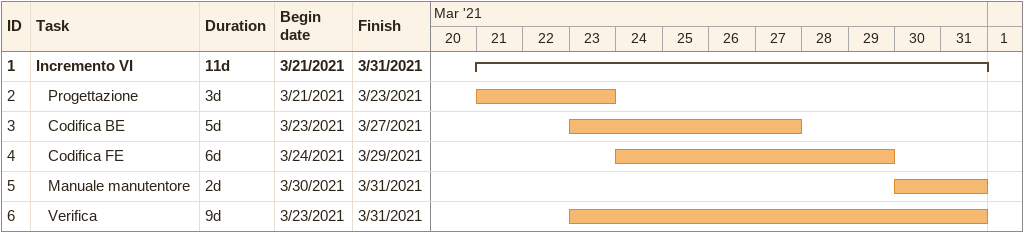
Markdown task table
| ID | Level | Task | Duration | Start | Finish |
|---|---|---|---|---|---|
| 1 | 1 | **Incremento VI** | 11d | 2021-03-21 | 2021-03-31 |
| 2 | 2 | Progettazione | 3d | 2021-03-21 | 2021-03-23 |
| 3 | 2 | Codifica BE | 5d | 2021-03-23 | 2021-03-27 |
| 4 | 2 | Codifica FE | 6d | 2021-03-24 | 2021-03-29 |
| 5 | 2 | Manuale manutentore | 2d | 2021-03-30 | 2021-03-31 |
| 6 | 2 | Verifica | 9d | 2021-03-23 | 2021-03-31 |
